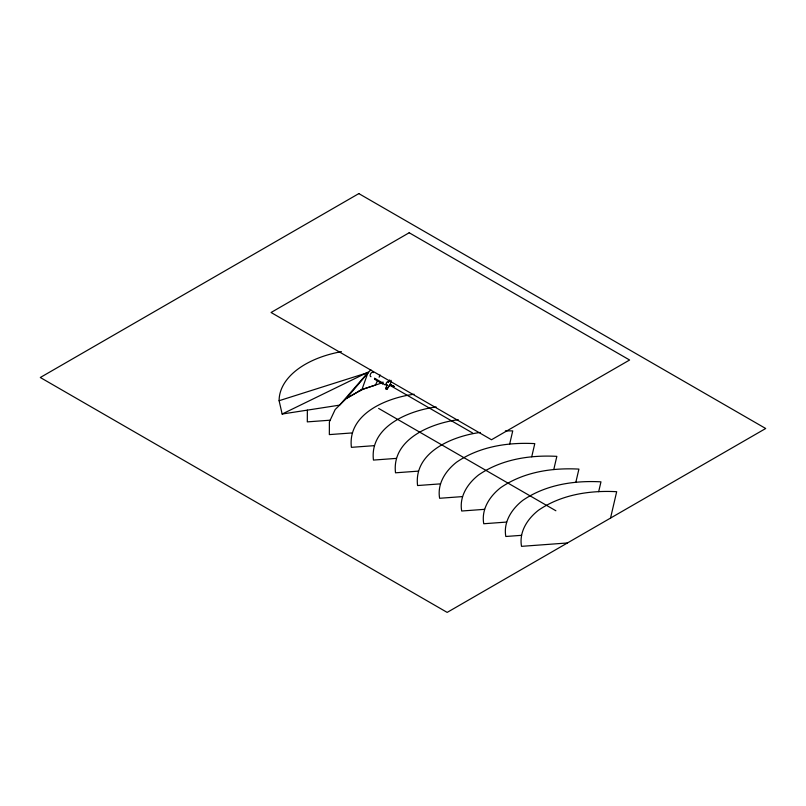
<?xml version="1.0" encoding="UTF-8"?>
<svg xmlns="http://www.w3.org/2000/svg" width="806" height="806" viewBox="0 0 806 806"><rect width="100%" height="100%" fill="white"/><g stroke="black" fill="none" stroke-linecap="round" stroke-linejoin="round"><path stroke-width="1.21" d="M307.358 410.133L307.308 421.881L330.208 420.198M385.933 388.2L385.903 388.895M385.923 388.22L385.933 389.016M386.729 389.439C385.782 390.225 392.25 382.9 391.142 380.351M389.852 384.744L386.89 389.439M509.674 444.056L512.737 430.888L505.372 430.878M531.728 456.79L534.791 443.622C507.679 442.162 479.318 446.554 456.549 462.201C445.547 470.825 437.054 483.771 439.623 498.279L462.523 496.597M553.782 469.525L556.845 456.357C529.744 454.896 501.372 459.289 478.613 474.935C467.601 483.56 459.118 496.506 461.687 511.014L484.587 509.332M575.847 482.26L578.91 469.102C551.798 467.631 523.426 472.024 500.667 487.67C489.655 496.295 481.172 509.241 483.741 523.749L506.642 522.066M598.677 491.67L600.964 481.837C573.852 480.366 545.491 484.759 522.721 500.405C511.719 509.029 503.226 521.976 505.805 536.484L521.563 535.325M610.535 518.077L616.681 491.7C589.569 490.229 561.198 494.622 538.438 510.269C527.426 518.893 518.943 531.839 521.512 546.347L567.434 542.972M370.8 369.692L346.258 398.527L361.944 389.55L368.161 372.13L282.14 414.032L279.108 400.713A89.093 51.433 0 0 1 341.432 351.658M386.014 387.918L387.223 384.522M375.465 385.067L377.551 380.583M379.102 377.238L380.13 375.002M388.27 382.427L389.721 380.089M388.371 382.467L389.57 380.301M346.288 398.537L335.165 409.549L329.392 421.85L329.342 434.605L352.232 432.923M389.741 384.613L393.419 386.074M393.419 386.255L394.194 386.497L390.829 385.379M393.973 386.608L390.96 385.258M382.91 381.933L383.223 383.092L382.447 383.777L374.77 379.344L375.546 378.659M391.051 385.842L391.182 385.187L390.86 385.862L472.638 433.013M346.258 398.527L361.944 389.55L375.475 385.036M358.801 391.323L362.861 389.217M361.944 389.55L381.097 383.203M279.108 400.713L368.201 372.503M282.14 414.032L339.598 405.136L368.07 372.412M414.113 394.235C386.88 397.811 347.366 413.73 351.396 447.34L374.296 445.658M436.167 406.97C408.934 410.546 369.43 426.475 373.45 460.075L396.351 458.392M458.231 419.704C430.988 423.281 391.484 439.21 395.514 472.81L418.415 471.127M480.285 432.449C453.053 436.016 413.538 451.944 417.568 485.544L440.469 483.862M389.872 384.492L392.059 385.439M391.928 385.56L393.791 386.265M379.495 381.671L385.056 384.885M378.629 408.42L555.888 510.762M382.447 383.777L382.145 382.618L374.468 378.185L374.77 379.344M387.122 385.429A2.176 1.259 -60 0 1 386.185 383.374A2.176 1.259 -60 0 1 388.603 381.611M371.002 376.674A2.438 1.411 -60 0 1 370.649 373.752A2.438 1.411 -60 0 1 373.359 372.604M358.831 193.601L40.3 377.5L447.169 612.399L765.7 428.5L358.831 193.601M409.186 232.753L271.068 312.496L491.489 439.754L629.607 360.01L409.186 232.753M386.487 384.512L385.983 384.381A5.803 3.355 0 0 0 386.487 384.512"/></g></svg>
